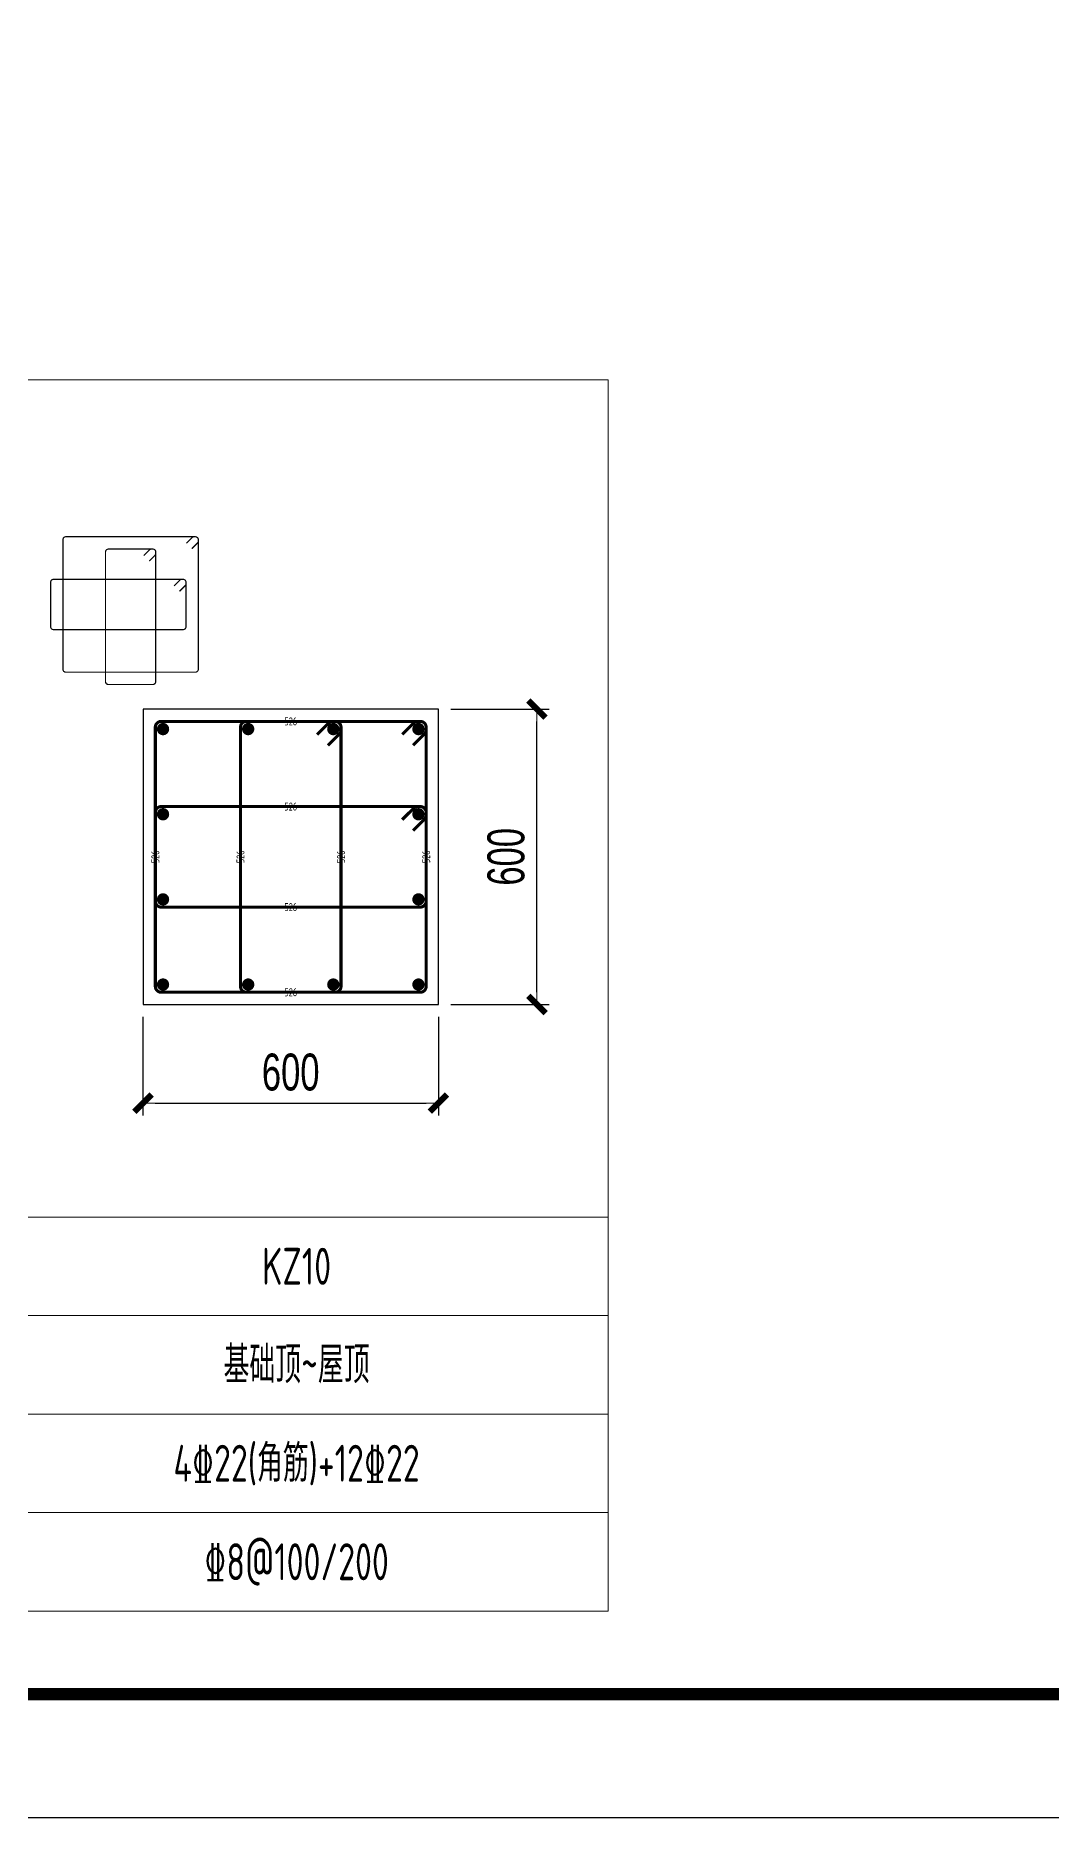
# Model space of a CAD drawing. Extents: x 169490 to 7584583, y -2399407 to 1374371.
# Drawn here: x 1558685 to 1566936, y 795791 to 810263 of the extents above; entities that cross this region are included whole.
import ezdxf
from ezdxf.enums import TextEntityAlignment as Align

# ---------------------------------------------------------------- set-up
doc = ezdxf.new("R2010")
doc.units = 0
doc.header["$LTSCALE"] = 100
doc.layers.get('0').update_dxf_attribs({"linetype": 'CONTINUOUS'})
doc.layers.get('DEFPOINTS').update_dxf_attribs({"linetype": 'CONTINUOUS'})
for name, color, linetype in [('link', 6, 'CONTINUOUS'), ('outline', 7, 'CONTINUOUS'), ('z-计算配筋', 7, 'CONTINUOUS'), ('图框', 140, 'CONTINUOUS')]:
    doc.layers.add(name, color=color, linetype=linetype)
for name, color, linetype, lineweight in [('rein', 10, 'CONTINUOUS', 18), ('TAB', 7, 'CONTINUOUS', 18), ('Z-详图标注', 3, 'CONTINUOUS', 18), ('砼柱', 2, 'CONTINUOUS', 35)]:
    doc.layers.add(name, color=color, linetype=linetype, lineweight=lineweight)
doc.layers.add('箍筋长度', color=3, linetype='CONTINUOUS', plot=False)
doc.styles.add('BW_Dim', font='Bweng.shx', dxfattribs={"width": 0.7, "bigfont": 'hztxt.shx'})
doc.styles.add('BW_Rein', font='Tssdeng.shx', dxfattribs={"width": 0.7, "bigfont": 'hztxt.shx'})
doc.dimstyles.new('Cyz_25_100', dxfattribs={"dimtxt": 300, "dimasz": 100, "dimexe": 100, "dimexo": 100, "dimgap": 100, "dimtad": 1, "dimdec": 0, "dimlfac": 0.25, "dimzin": 0, "dimdsep": 46, "dimtxsty": 'BW_Dim', "dimblk": '_bwk', "dimcen": 0, "dimclrt": 7, "dimadec": 0, "dimazin": 0, "dimtfac": 1, "dimtdec": 0, "dimtix": 1, "dimtmove": 2, "dimatfit": 0, "dimfxl": 1, "dimtolj": 1, "dimtzin": 0, "dimarcsym": 0})

# ---------------------------------------------------------------- blocks, each defined once
blk = doc.blocks.new('_bwk')
blk.add_line((-1, 0), (0, 0))
blk.add_lwpolyline([(-0.7, -0.7, 0.5, 0.5, 0), (0.7, 0.7, 0.5, 0.5, 0)], format="xyseb")
blk = doc.blocks.new('*D9226')
at = {"layer": 'DEFPOINTS', "color": 0, "transparency": 16777216}
for p in [(1561957, 804793), (1562757, 804793), (1561957, 802393)]:
    blk.add_point(p, dxfattribs=at)
at = {"layer": 'Z-详图标注', "color": 0, "lineweight": -2, "transparency": 16777216}
for p, q in [((1562057, 804793), (1562857, 804793)), ((1562757, 802493), (1562757, 804693)), ((1562057, 802393), (1562857, 802393))]:
    blk.add_line(p, q, dxfattribs=at)
at = {"layer": 'Z-详图标注', "color": 0, "lineweight": -2, "transparency": 16777216, "xscale": 100, "yscale": 100, "zscale": 100}
for p, rotation in [((1562757, 804793), 90), ((1562757, 802393), 270)]:
    blk.add_blockref('_bwk', p, dxfattribs=dict(at, rotation=rotation))
at = {"layer": 'Z-详图标注', "color": 7, "transparency": 16777216, "insert": (1562507, 803593), "char_height": 300, "attachment_point": 5, "rotation": 90, "style": 'BW_Dim'}
blk.add_mtext('\\A1;600', dxfattribs=at)
blk = doc.blocks.new('*D9227')
at = {"layer": 'DEFPOINTS', "color": 0, "transparency": 16777216}
for p in [(1559557, 802393), (1561957, 802393), (1561957, 801593)]:
    blk.add_point(p, dxfattribs=at)
at = {"layer": 'Z-详图标注', "color": 0, "lineweight": -2, "transparency": 16777216}
for p, q in [((1559557, 802293), (1559557, 801493)), ((1561957, 802293), (1561957, 801493)), ((1559657, 801593), (1561857, 801593))]:
    blk.add_line(p, q, dxfattribs=at)
at = {"layer": 'Z-详图标注', "color": 0, "lineweight": -2, "transparency": 16777216, "xscale": 100, "yscale": 100, "zscale": 100, "rotation": 180}
blk.add_blockref('_bwk', (1559557, 801593), dxfattribs=at)
at = {"layer": 'Z-详图标注', "color": 0, "lineweight": -2, "transparency": 16777216, "xscale": 100, "yscale": 100, "zscale": 100}
blk.add_blockref('_bwk', (1561957, 801593), dxfattribs=at)
at = {"layer": 'Z-详图标注', "color": 7, "transparency": 16777216, "insert": (1560757, 801843), "char_height": 300, "attachment_point": 5, "style": 'BW_Dim'}
blk.add_mtext('\\A1;600', dxfattribs=at)

msp = doc.modelspace()

# ---------------------------------------------------------------- linework, layer by layer
at = {"layer": 'link', "color": 1}
for points, const_width in [([(1559909.7, 806139.6), (1559955.6, 806185.6, -0.1989124), (1559972.6, 806192.6), (1559982.8, 806192.6, -0.4142136), (1560006.8, 806168.6), (1560006.8, 805116.6, -0.4142136), (1559982.8, 805092.6), (1558930.8, 805092.6, -0.4142136), (1558906.8, 805116.6), (1558906.8, 806168.6, -0.4142136), (1558930.8, 806192.6), (1559982.8, 806192.6, -0.4142136), (1560006.8, 806168.6), (1560006.8, 806158.4, -0.1989124), (1559999.8, 806141.4), (1559953.8, 806095.5)], 10), ([(1561663, 804587), (1561755, 804678.9, -0.1989124), (1561788.9, 804693), (1561809.4, 804693, -0.4142136), (1561857.4, 804645), (1561857.4, 802541, -0.4142136), (1561809.4, 802493), (1559705.4, 802493, -0.4142136), (1559657.4, 802541), (1559657.4, 804645, -0.4142136), (1559705.4, 804693), (1561809.4, 804693, -0.4142136), (1561857.4, 804645), (1561857.4, 804624.5, -0.1989124), (1561843.3, 804590.5), (1561751.4, 804498.6)], 25)]:
    msp.add_lwpolyline(points, format="xyb", dxfattribs=dict(at, const_width=const_width))
at = {"layer": 'link'}
for points, const_width in [([(1559563.8, 806039.6), (1559609.8, 806085.6, -0.1989124), (1559626.8, 806092.6), (1559637, 806092.6, -0.4142136), (1559661, 806068.6), (1559661, 805016.6, -0.4142136), (1559637, 804992.6), (1559276.7, 804992.6, -0.4142136), (1559252.7, 805016.6), (1559252.7, 806068.6, -0.4142136), (1559276.7, 806092.6), (1559637, 806092.6, -0.4142136), (1559661, 806068.6), (1559661, 806058.4, -0.1989124), (1559654, 806041.4), (1559608, 805995.5)], 10), ([(1559853.8, 805749.6), (1559899.8, 805795.6, 0.1989124), (1559906.8, 805812.6), (1559906.8, 805822.8, 0.4142136), (1559882.8, 805846.8), (1558830.8, 805846.8, 0.4142136), (1558806.8, 805822.8), (1558806.8, 805462.5, 0.4142136), (1558830.8, 805438.5), (1559882.8, 805438.5, 0.4142136), (1559906.8, 805462.5), (1559906.8, 805822.8, 0.4142136), (1559882.8, 805846.8), (1559872.6, 805846.8, 0.1989124), (1559855.6, 805839.8), (1559809.7, 805793.8)], 10), ([(1560971.4, 804587), (1561063.3, 804678.9, -0.1989124), (1561097.2, 804693), (1561117.7, 804693, -0.4142136), (1561165.7, 804645), (1561165.7, 802541, -0.4142136), (1561117.7, 802493), (1560397.1, 802493, -0.4142136), (1560349.1, 802541), (1560349.1, 804645, -0.4142136), (1560397.1, 804693), (1561117.7, 804693, -0.4142136), (1561165.7, 804645), (1561165.7, 804624.5, -0.1989124), (1561151.7, 804590.5), (1561059.8, 804498.6)], 25), ([(1561751.4, 803806.9), (1561843.3, 803898.9, 0.1989124), (1561857.4, 803932.8), (1561857.4, 803953.3, 0.4142136), (1561809.4, 804001.3), (1559705.4, 804001.3, 0.4142136), (1559657.4, 803953.3), (1559657.4, 803232.6, 0.4142136), (1559705.4, 803184.6), (1561809.4, 803184.6, 0.4142136), (1561857.4, 803232.6), (1561857.4, 803953.3, 0.4142136), (1561809.4, 804001.3), (1561788.9, 804001.3, 0.1989124), (1561755, 803987.2), (1561663, 803895.3)], 25)]:
    msp.add_lwpolyline(points, format="xyb", dxfattribs=dict(at, const_width=const_width))
at = {"layer": 'outline'}
msp.add_lwpolyline([(1561957.4, 804793), (1559557.4, 804793), (1559557.4, 802393), (1561957.4, 802393)], close=True, dxfattribs=at)
at = {"layer": 'rein', "const_width": 50}
for points in [[(1559694.9, 804630.5, 1), (1559744.9, 804630.5, 1)], [(1560386.6, 804630.5, 1), (1560436.6, 804630.5, 1)], [(1561078.2, 804630.5, 1), (1561128.2, 804630.5, 1)], [(1561769.9, 804630.5, 1), (1561819.9, 804630.5, 1)], [(1559694.9, 803938.8, 1), (1559744.9, 803938.8, 1)], [(1561769.9, 803938.8, 1), (1561819.9, 803938.8, 1)], [(1559694.9, 803247.1, 1), (1559744.9, 803247.1, 1)], [(1561769.9, 803247.1, 1), (1561819.9, 803247.1, 1)], [(1559694.9, 802555.5, 1), (1559744.9, 802555.5, 1)], [(1560386.6, 802555.5, 1), (1560436.6, 802555.5, 1)], [(1561078.2, 802555.5, 1), (1561128.2, 802555.5, 1)], [(1561769.9, 802555.5, 1), (1561819.9, 802555.5, 1)]]:
    msp.add_lwpolyline(points, format="xyb", close=True, dxfattribs=at)
at = {"layer": 'TAB'}
msp.add_lwpolyline([(1558335.3, 797467.4), (1558335.3, 807467.4), (1563335.3, 807467.4), (1563335.3, 797467.4), (1558335.3, 797467.4), (1558335.3, 800667.4), (1563335.3, 800667.4), (1563335.3, 799867.4), (1558335.3, 799867.4), (1558335.3, 799067.4), (1563335.3, 799067.4), (1563335.3, 798267.4), (1558335.3, 798267.4), (1558335.3, 797467.4)], dxfattribs=at)
at = {"layer": '图框'}
msp.add_lwpolyline([(1491086.2, 795791.4), (1575186.2, 795791.4), (1575186.2, 855191.4), (1491086.2, 855191.4)], close=True, dxfattribs=at)
at = {"layer": '图框', "const_width": 100}
msp.add_lwpolyline([(1493586.2, 796791.4), (1574186.2, 796791.4), (1574186.2, 854191.4), (1493586.2, 854191.4)], close=True, dxfattribs=at)
at = {"layer": '砼柱', "ltscale": 10}
msp.add_lwpolyline([(1493586.2, 854191.4), (1567191.1, 854191.4), (1567191.1, 796791.4), (1493586.2, 796791.4)], close=True, dxfattribs=at)

# ---------------------------------------------------------------- texts
at = {"layer": 'z-计算配筋', "color": 1, "style": 'BW_Rein', "width": 0.7}
msp.add_text('KZ10', height=300, dxfattribs=at).set_placement((1560804.6, 800267.4), align=Align.MIDDLE_CENTER)
at = {"layer": 'z-计算配筋', "style": 'BW_Rein', "width": 0.7}
msp.add_text('基础顶~屋顶', height=300, dxfattribs=at).set_placement((1560804.6, 799467.4), align=Align.MIDDLE_CENTER)
at = {"layer": 'z-计算配筋', "color": 120, "style": 'BW_Rein', "width": 0.7}
msp.add_text('4%%13222(角筋)+12%%13222', height=300, dxfattribs=at).set_placement((1560804.6, 798667.4), align=Align.MIDDLE_CENTER)
at = {"layer": 'z-计算配筋', "color": 62, "style": 'BW_Rein', "width": 0.7}
msp.add_text('%%1328@100/200', height=300, dxfattribs=at).set_placement((1560804.6, 797867.4), align=Align.MIDDLE_CENTER)
at = {"layer": '箍筋长度', "style": 'BW_Rein', "width": 0.7}
for p in [(1560757.4, 804693), (1560757.4, 804001.3), (1560757.4, 803184.6), (1560757.4, 802493)]:
    msp.add_text('526', height=65, dxfattribs=at).set_placement(p, align=Align.MIDDLE_CENTER)
for p in [(1559657.4, 803593), (1560349.1, 803593), (1561165.7, 803593), (1561857.4, 803593)]:
    msp.add_text('526', height=65, rotation=90, dxfattribs=at).set_placement(p, align=Align.MIDDLE_CENTER)

# ---------------------------------------------------------------- dimensions: what is measured, and where the dimension line sits
at = {"layer": 'Z-详图标注'}
dim = msp.add_linear_dim(base=(1562757.4, 804793), p1=(1561957.4, 802393), p2=(1561957.4, 804793), angle=90, dimstyle='Cyz_25_100', dxfattribs=at)
dim.commit()
dim.dimension.update_dxf_attribs({"geometry": '*D9226', "text_midpoint": (1562507.4, 803593)})
dim = msp.add_linear_dim(base=(1561957.4, 801593), p1=(1559557.4, 802393), p2=(1561957.4, 802393), dimstyle='Cyz_25_100', dxfattribs=at)
dim.commit()
dim.dimension.update_dxf_attribs({"geometry": '*D9227', "text_midpoint": (1560757.4, 801843)})

doc.saveas('drawing.dxf')
